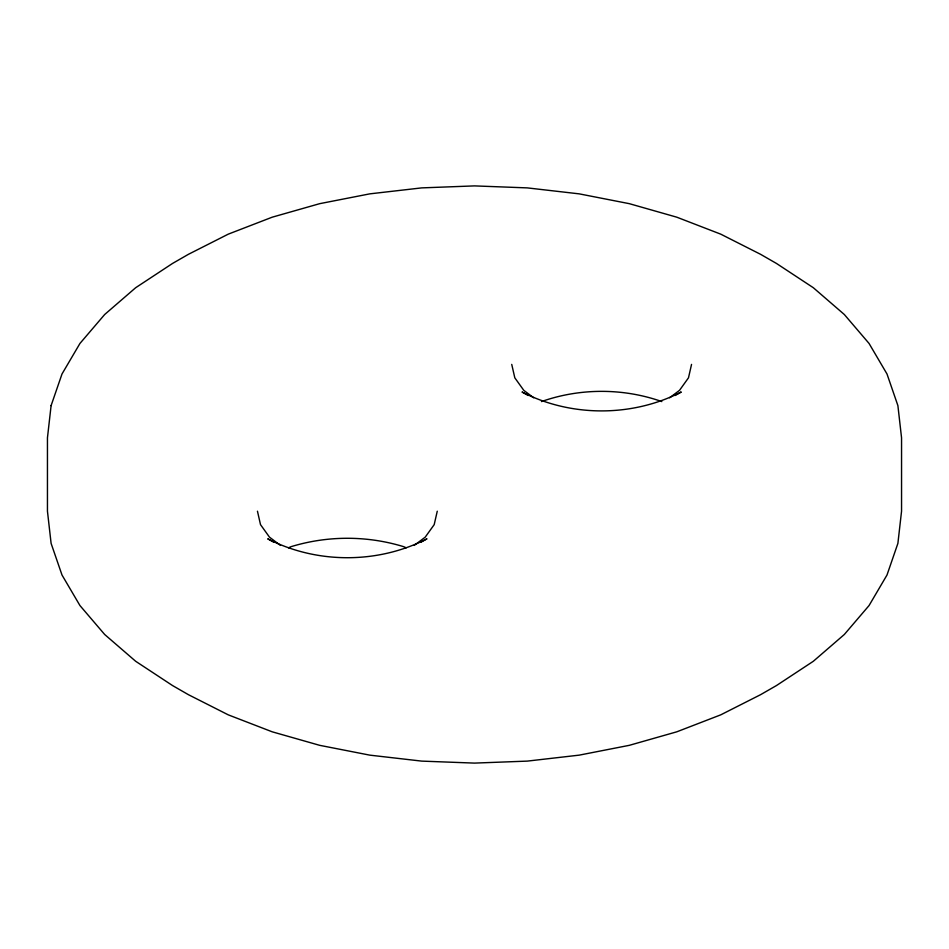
<?xml version="1.0" encoding="UTF-8"?>
<svg xmlns="http://www.w3.org/2000/svg" width="949" height="949" viewBox="0 0 949 949"><rect width="100%" height="100%" fill="white"/><g stroke="black" fill="none" stroke-linecap="round" stroke-linejoin="round"><path stroke-width="1.42" d="M437.264 511.203L434.191 524.643L425.211 537.158L414.227 545.426M691.548 364.392L688.488 377.821L679.508 390.347L669.614 397.785M675.083 395.496L681.252 391.996C632.307 417.204 570.978 417.204 522.045 391.996L528.213 395.496M420.787 542.306L426.955 538.807C378.022 564.014 316.693 564.014 267.748 538.807L273.917 542.306M541.476 401.581C579.91 387.951 623.386 387.951 661.821 401.581M288.472 547.822L291.07 546.671C327.583 535.485 367.133 535.485 403.645 546.671L406.231 547.822M533.682 397.785L523.789 390.347L514.809 377.821L511.736 364.392M280.489 545.426L269.492 537.158L260.512 524.643L257.452 511.203M51.104 405.614L47.45 437.797L47.45 511.203L51.104 543.386L62.005 575.023L79.953 605.557L104.663 634.478L135.695 661.299L172.528 685.546L188.46 694.704L228.246 714.846L272.233 731.821L319.694 745.333L369.802 755.143L421.7 761.11L474.5 763.103L527.3 761.11L579.198 755.143L629.306 745.333L676.767 731.821L720.754 714.846L760.54 694.704L776.472 685.546L813.305 661.299L844.337 634.478L869.047 605.557L886.995 575.023L897.896 543.386L901.55 511.203L901.55 437.797L897.896 405.614L886.995 373.977L869.047 343.443L844.337 314.522L813.305 287.701L776.472 263.454L760.54 254.296L720.754 234.154L676.767 217.179L629.306 203.667L579.198 193.857L527.3 187.89L474.5 185.897L421.7 187.89L369.802 193.857L319.694 203.667L272.233 217.179L228.246 234.154L188.46 254.296L172.528 263.454L135.695 287.701L104.663 314.522L79.953 343.443L62.005 373.977L51.104 405.614"/></g></svg>
